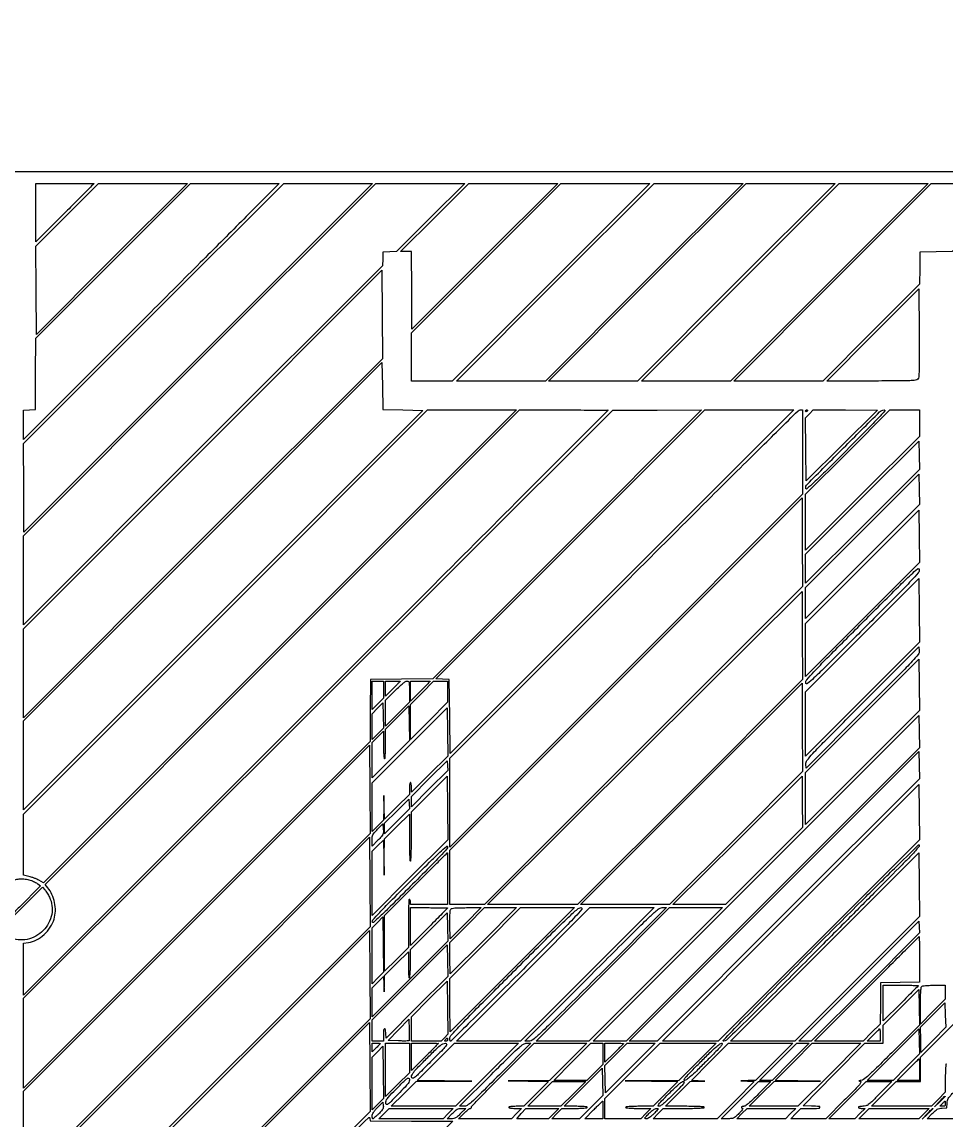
# Model space of a CAD drawing. Extents: x 0 to 1066, y 0 to 761.
# Drawn here: x 220.5 to 296.1, y 671.6 to 761.4 of the extents above; entities that cross this region are included whole.
import ezdxf

# ---------------------------------------------------------------- set-up
doc = ezdxf.new("R2010")
doc.units = 0
doc.header["$MEASUREMENT"] = 0

msp = doc.modelspace()

# ---------------------------------------------------------------- linework, layer by layer
for points in [[(183.390323, 95.266879, 0.000001), (192.989143, 95.254457, 0.000118)], [(111.744029, 619.446938, -0.000004), (103.636415, 618.433797, -0.031087)], [(111.744029, 555.996938, -0.000004), (103.636415, 554.983797, -0.031087)], [(296.1, 676.2078, 0.384315), (296.062573, 676.174047, 0.007604), (296.038091, 675.896368, 0.012651), (296.020763, 675.531322, 0.005533), (296.0154, 675.046673), (296.0154, 673.885546), (295.446619, 673.312373), (294.877838, 672.7392), (292.423491, 672.7392), (289.969145, 672.7392), (290.9817, 673.7544), (291.994255, 674.7696), (292.989628, 674.7696), (293.985, 674.7696), (293.985, 675.762792), (293.985, 676.755984), (295.48665, 678.259435), (296.9883, 679.762887)], [(280.73336, 651.112226, -0.000025), (275.459047, 645.880515, -0.197846)]]:
    msp.add_lwpolyline(points, format="xyb")
for points in [[(409.06215, 749.15415), (40.8618, 749.132981), (40.8618, 380.65769), (40.8618, 12.1824), (501.2973, 12.1824), (961.7328, 12.1824), (961.7328, 380.646631), (961.7328, 749.110861), (961.41555, 749.1633, 0.040886), (961.153339, 749.184871, 0.000002), (934.190609, 749.194398, 0.000089), (904.448031, 749.199508, 0.000054), (869.1804, 749.195529, -0.000029), (813.61687, 749.186499, -0.000004), (696.10453, 749.175037, -0.000004), (556.774728, 749.163736, -0.000004)], [(241.533, 748.181122, -0.19865), (241.526812, 748.166162, -0.000001), (238.463871, 745.09704, -0.000159), (235.091194, 741.719724, -0.000095), (231.0849, 737.712), (220.6368, 727.264157), (220.6368, 728.465357), (220.6368, 729.666556), (221.12325, 729.691928), (221.6097, 729.7173), (221.631677, 732.636), (221.653654, 735.5547), (227.976465, 741.87855), (234.299277, 748.2024), (237.916138, 748.2024, -0.000551), (239.303027, 748.200871, -0.00092), (240.470547, 748.196149, -0.000034), (241.524296, 748.189878, -0.412452)], [(226.3896, 748.180683, -0.197758), (226.383352, 748.165503, -0.000029), (225.693765, 747.469844, -0.000712), (224.929078, 746.700705, -0.00043), (224.0208, 745.7913), (221.652, 743.423633), (221.652, 745.813017), (221.652, 748.2024), (224.0208, 748.2024, -0.000859), (224.929118, 748.200839, -0.001433), (225.693765, 748.196021, -0.000083), (226.380759, 748.189609, -0.411434)], [(293.761307, 732.199527, -0.180383), (293.579461, 732.105247, -0.020071), (293.105673, 732.066671, -0.009485), (292.234053, 732.047375, -0.000791), (289.974895, 732.0438), (286.329413, 732.0438), (290.093756, 735.808886), (293.8581, 739.573972), (293.880169, 735.964613, -0.0009), (293.889399, 733.82559, -0.008519), (293.876091, 732.909241, -0.014807), (293.844205, 732.388615, -0.162607)], [(241.613029, 710.339375), (222.277404, 691.00375), (221.901252, 691.217984, 0.024163), (221.725152, 691.307305, 0.013855), (221.505126, 691.398619, 0.013819), (221.278346, 691.478338, 0.022318), (221.08095, 691.532071), (220.6368, 691.631925), (220.6368, 694.135231), (220.6368, 696.638538), (237.154869, 713.156769), (253.672938, 729.675), (257.310796, 729.675), (260.948654, 729.675)], [(268.4358, 729.653794, -0.198797), (268.429623, 729.638871), (261.415322, 722.618372, -0.000069), (253.700545, 714.898926, -0.000042), (244.5363, 705.7332), (220.6368, 681.833812), (220.6368, 683.959007), (220.6368, 686.084202), (221.043693, 686.138178, 0.08837), (221.695723, 686.345724, 0.063861), (222.321414, 686.784895, 0.062318), (222.830825, 687.381442, 0.07438), (223.141362, 688.0518, 0.065586), (223.243164, 688.706147, 0.056144), (223.181258, 689.401315, 0.056475), (222.967123, 690.061122, 0.06832), (222.619927, 690.611138), (222.400066, 690.872428), (241.801214, 710.273714), (261.202362, 729.675), (264.819081, 729.675, -0.000549), (266.205915, 729.673476, -0.000916), (267.373389, 729.668771, -0.000034), (268.427125, 729.662521, -0.412458)], [(284.3406, 726.227457), (284.3406, 722.779914), (269.9163, 708.3558), (255.492, 693.931686), (255.492, 697.569299), (255.492, 701.206912), (269.725856, 715.440956, -0.000331), (276.601952, 722.308042, -0.00133), (280.81965, 726.492314, -0.000189), (283.974161, 729.602862, -0.196991), (284.150156, 729.675), (284.3406, 729.675)], [(284.7636, 729.637693, -0.151918), (284.758055, 729.619865, -0.038439), (284.738749, 729.595986, -0.035638), (284.711383, 729.570857, -0.029505), (284.679, 729.5481, -0.082592), (284.646674, 729.534859, -0.161196), (284.619251, 729.537491, -0.182303), (284.601023, 729.555379, -0.108972), (284.5944, 729.585407, -0.093332), (284.60084, 729.619607, -0.09642), (284.619251, 729.648682, -0.099167), (284.64672, 729.668142, -0.105053), (284.679, 729.675, -0.042167), (284.711389, 729.672264, -0.061769), (284.738749, 729.664041, -0.081139), (284.757301, 729.651959, -0.210953)], [(287.935693, 726.373994, -0.001125), (286.180037, 724.625153, -0.007121), (285.271967, 723.749962, -0.006792), (284.696238, 723.225178, -0.593085), (284.607947, 723.256916, -0.238581), (284.714564, 723.58598, -0.00086), (287.683566, 726.566543, -0.000979), (290.647484, 729.5202, -0.197953), (291.023165, 729.675, -0.644733), (291.060084, 729.593528, -0.008032), (290.555363, 729.036219, -0.007173), (289.687938, 728.135069, -0.001104)], [(289.274986, 711.723975, -0.000494), (286.307337, 708.761106, -0.007725), (285.275885, 707.764626, -0.019247), (284.739025, 707.29923, -0.594196), (284.609114, 707.35363, -0.204183), (284.692613, 707.62273, -0.012579), (285.263013, 708.261576, -0.007221), (286.3392, 709.374866, -0.000581), (289.219814, 712.263225, -0.000494), (292.187463, 715.226094, -0.007725), (293.218915, 716.222574, -0.019247), (293.755775, 716.68797, -0.594196), (293.885686, 716.63357, -0.204183), (293.802187, 716.36447, -0.012579), (293.231787, 715.725624, -0.007221), (292.1556, 714.612334, -0.000581)], [(289.274543, 705.040228), (284.6367, 700.400797), (284.609557, 700.713068, -0.190203), (284.700392, 701.018341, -0.021159), (285.181747, 701.581272, -0.008378), (286.166941, 702.604408, -0.000491), (289.220257, 705.664772), (293.8581, 710.304203), (293.885243, 709.991932, -0.190203), (293.794408, 709.686659, -0.021159), (293.313053, 709.123728, -0.008378), (292.327859, 708.100592, -0.000491)], [(251.4312, 707.486381, -0.194302), (251.424759, 707.470432, -0.000516), (251.257241, 707.297216, -0.003019), (251.066037, 707.102284, -0.001865), (250.839, 706.8753), (250.2468, 706.287638), (250.2468, 706.898719), (250.2468, 707.5098), (250.839, 707.5098, -0.003706), (251.066076, 707.508117, -0.006175), (251.257241, 707.502921, -0.001528), (251.42211, 707.495896, -0.400909)], [(252.1926, 706.64127), (252.1926, 705.77274), (251.2197, 704.8026), (250.2468, 703.83246), (250.2468, 704.88699), (250.2468, 705.941521), (251.027679, 706.72566, -0.007831), (251.386812, 707.075171, -0.019448), (251.663226, 707.316272, -0.022707), (251.875376, 707.471921, -0.147957), (252.000579, 707.5098, -0.147254), (252.108957, 707.477175, -0.194498), (252.166774, 707.392986, -0.051146), (252.188905, 707.202039, -0.003295)], [(253.8846, 707.486979, -0.195522), (253.878218, 707.471284, -0.00027), (253.648513, 707.235757, -0.002179), (253.389037, 706.972299, -0.001335), (253.0809, 706.6638), (252.2772, 705.863442), (252.2772, 706.686621), (252.2772, 707.5098), (253.0809, 707.5098, -0.002661), (253.389077, 707.50816, -0.004436), (253.648513, 707.503096, -0.000791), (253.875579, 707.496289, -0.405002)], [(250.67193, 701.12521), (249.147, 699.600279), (249.147, 701.04108), (249.147, 702.48188), (249.6123, 702.9414), (250.0776, 703.40092), (250.0776, 702.28286, 0.005782), (250.082984, 701.817263, 0.0131), (250.10035, 701.465465, 0.008086), (250.12492, 701.198261, 0.382962), (250.1622, 701.1648, 0.385566), (250.199766, 701.198826, 0.007163), (250.224164, 701.487007, 0.012231), (250.241456, 701.865308, 0.005304), (250.2468, 702.369026), (250.2468, 703.573252), (251.19855, 704.527863), (252.1503, 705.482474), (252.17358, 704.066307), (252.196861, 702.65014)], [(253.843907, 699.898002), (252.3618, 698.415896), (252.3618, 698.817448, 0.019846), (252.355688, 698.971361, 0.032079), (252.336949, 699.101044, 0.0341), (252.310123, 699.195822, 0.316694), (252.2772, 699.219, 0.336582), (252.244022, 699.193813, 0.0251), (252.217418, 699.075907, 0.02668), (252.198691, 698.918458, 0.016261), (252.1926, 698.731228), (252.1926, 698.243455), (251.180329, 697.233821), (250.168058, 696.224187), (250.140913, 697.192844), (250.113768, 698.1615), (250.095684, 697.14341), (250.0776, 696.12532), (249.6123, 695.6658), (249.147, 695.20628), (249.147, 697.191061), (249.147, 699.175842), (252.21375, 702.243544), (255.2805, 705.311246), (255.303257, 703.345677), (255.326013, 701.380109)], [(252.236151, 691.437339), (249.147, 688.348188), (249.147, 690.973534), (249.147, 693.59888), (249.610181, 694.056307), (250.073362, 694.513735), (250.09882, 693.080518), (250.124278, 691.6473), (250.143239, 693.129122), (250.1622, 694.610945), (251.1774, 695.6235), (252.1926, 696.636055), (252.1926, 694.712728, 0.003132), (252.197749, 693.8907, 0.007858), (252.21468, 693.291382, 0.003192), (252.238111, 692.826332, 0.397695), (252.2772, 692.7894, 0.39851), (252.316406, 692.826548, 0.002953), (252.339759, 693.312642, 0.007538), (252.356665, 693.938086, 0.002987), (252.3618, 694.797768), (252.3618, 696.806136), (253.82115, 698.26733), (255.2805, 699.728523), (255.302901, 697.127507), (255.325302, 694.52649)], [(249.617251, 694.48819), (249.147, 694.017939), (249.147, 694.479659, -0.023695), (249.160635, 694.767226, -0.089827), (249.209131, 694.939809, -0.070371), (249.32074, 695.105202, -0.011045), (249.59115, 695.391872), (250.0353, 695.842364), (250.061401, 695.400403, -0.024813), (250.064043, 695.1185, -0.103584), (250.022811, 694.954754, -0.074198), (249.913303, 694.795109, -0.00901)], [(292.915325, 692.926001, -0.002026), (292.238204, 692.238922, -0.00012), (290.182252, 690.170575, -0.000181), (287.73234, 687.708865, -0.000134), (285.01816, 684.98505, -0.000604), (281.451821, 681.41659, -0.003173), (279.477895, 679.471104, -0.001343), (278.11358, 678.150524, -0.193986), (277.91136, 678.069, -0.661656), (277.874574, 678.155584, -0.001186), (279.335913, 679.663601, -0.002839), (281.536378, 681.898075, -0.000477), (285.778966, 686.149465, -0.000663), (289.37806, 689.739622, -0.001971), (291.857786, 692.187271, -0.000273), (293.823209, 694.109935, -0.591261), (293.887658, 694.090416, -0.219762), (293.865405, 693.992681, -0.009808), (293.643136, 693.715634, -0.013398), (293.334527, 693.365566, -0.006178)], [(252.263653, 690.701951, -0.001201), (250.625362, 689.070415, -0.007663), (249.779841, 688.257719, -0.007901), (249.248196, 687.777635, -0.59077), (249.160547, 687.809484, -0.224801), (249.209765, 687.97612, -0.005477), (249.764635, 688.583316, -0.007042), (250.628321, 689.482189, -0.001386), (252.206147, 691.069849, -0.001201), (253.844438, 692.701385, -0.007663), (254.689959, 693.514081, -0.007901), (255.221604, 693.994165, -0.59077), (255.309253, 693.962316, -0.224801), (255.260035, 693.79568, -0.005477), (254.705165, 693.188484, -0.007042), (253.841479, 692.289611, -0.001386)], [(255.3228, 691.3512), (255.3228, 689.2362), (253.8, 689.2362), (252.2772, 689.2362), (252.2772, 689.4477, 0.038131), (252.271014, 689.528692, 0.057076), (252.252349, 689.597072, 0.074992), (252.224996, 689.643732, 0.226478), (252.1926, 689.6592, 0.398136), (252.153448, 689.622152, 0.003062), (252.130059, 689.145968, 0.007685), (252.113142, 688.532824, 0.003053), (252.108, 687.69087), (252.108, 685.72254), (251.1351, 684.7524), (250.1622, 683.78226), (250.1622, 686.064568), (250.1622, 688.346876), (252.72083, 690.906538, -0.000397), (253.703457, 691.888002, -0.000658), (254.534228, 692.714299, -0.000025), (255.285973, 693.459958, -0.197843), (255.30113, 693.4662, -0.411095), (255.310032, 693.457392, -0.000103), (255.316434, 692.844919, -0.001601), (255.321243, 692.162198, -0.00096)], [(221.192495, 691.224094, -0.019196), (221.367733, 691.163264, -0.01592), (221.549274, 691.08558, -0.016215), (221.711192, 691.003615, -0.041087), (221.8212, 690.931044), (222.0327, 690.765099), (220.302753, 689.031331, -0.002831), (219.481187, 688.217221, -0.010411), (218.948096, 687.716239, -0.00739), (218.565791, 687.381773, -0.364094), (218.471975, 687.381245, -0.080215), (218.4222, 687.438228, -0.012598), (218.346268, 687.567024, -0.013722), (218.264047, 687.72493, -0.011592), (218.185627, 687.896173, -0.105047), (217.998934, 688.831903, -0.098637), (218.201291, 689.785817, -0.097117), (218.758123, 690.600961, -0.098356), (219.5793, 691.141074, -0.033682), (220.001786, 691.280318, -0.049945), (220.38685, 691.338998, -0.050713), (220.771511, 691.31978, -0.036133)], [(222.758017, 689.848341, -0.165843), (222.946629, 688.432542, -0.146424), (222.2473, 687.112026, -0.146333), (220.937127, 686.392231, -0.165612), (219.517509, 686.558332, -0.011331), (219.331319, 686.652298, -0.009845), (219.140528, 686.758952, -0.009951), (218.971643, 686.862339, -0.028509), (218.8602, 686.942952), (218.6487, 687.115117), (220.423197, 688.89341), (222.197694, 690.671703), (222.388233, 690.440402, -0.022335), (222.473987, 690.326276, -0.010362), (222.575454, 690.171072, -0.010241), (222.675474, 690.003382, -0.01405)], [(255.3228, 688.960369, -0.197121), (255.316511, 688.945035, -0.000071), (254.875478, 688.498004, -0.001119), (254.383878, 688.002087, -0.000678), (253.8, 687.4173), (252.2772, 685.896263), (252.2772, 687.439331), (252.2772, 688.9824), (253.8, 688.9824, -0.001356), (254.383918, 688.980817, -0.002261), (254.875478, 688.975928, -0.000206), (255.313901, 688.969404, -0.409742)], [(261.0756, 683.5257, -0.000547), (258.97895, 681.433442, -0.000904), (257.203442, 679.671906, -0.000047), (255.600136, 678.087253, -0.197368), (255.555696, 678.069, -0.28351), (255.531102, 678.084164, -0.0496), (255.510711, 678.137266, -0.041), (255.496617, 678.212343, -0.025907), (255.492, 678.301396, -0.189552), (255.580509, 678.526475, -0.003569), (256.464014, 679.462659, -0.004723), (257.871412, 680.905278, -0.000716), (260.715794, 683.758096, -0.000521), (263.957883, 686.993746, -0.006367), (265.215742, 688.214982, -0.010596), (265.939866, 688.871805, -0.18081), (266.235698, 688.9824, -0.636451), (266.294655, 688.856257, -0.015276), (265.732409, 688.224083, -0.006551), (264.5565, 687.012773, -0.00042)], [(256.802242, 687.712131), (255.5343, 686.441861), (255.510701, 687.594761, -0.005504), (255.505776, 688.115393, -0.014124), (255.516995, 688.491844, -0.014397), (255.54053, 688.762207, -0.145285), (255.584509, 688.86503, -0.172252), (255.683723, 688.924087, -0.02629), (255.915093, 688.957446, -0.018225), (256.277305, 688.97709, -0.004434), (256.876051, 688.9824), (258.070184, 688.9824)], [(267.759, 683.5257, -0.000419), (264.165101, 679.937498, -0.007098), (262.962326, 678.772207, -0.016734), (262.300483, 678.189487, -0.173831), (261.964392, 678.069), (261.625992, 678.069), (267.0822, 683.5257, -0.000419), (270.676099, 687.113902, -0.007098), (271.878874, 688.279193, -0.016734), (272.540717, 688.861913, -0.173831), (272.876808, 688.9824), (273.215208, 688.9824)], [(252.237408, 683.147796), (249.147, 680.057388), (249.147, 681.244534), (249.147, 682.43168), (249.608305, 682.887254), (250.06961, 683.342829), (250.099095, 682.715164), (250.12858, 682.0875), (250.14539, 682.76568), (250.1622, 683.44386), (251.1351, 684.414), (252.108, 685.38414), (252.108, 684.30687, 0.006038), (252.113405, 683.859316, 0.013555), (252.130811, 683.520068, 0.008583), (252.155468, 683.262766, 0.381576), (252.1926, 683.2296, 0.384353), (252.230031, 683.263361, 0.007591), (252.254511, 683.541348, 0.012638), (252.271837, 683.906783, 0.005526), (252.2772, 684.391992), (252.2772, 685.554384), (253.77885, 687.057984), (255.2805, 688.561584), (255.304158, 687.399894), (255.327816, 686.238203)], [(252.808252, 680.841114), (250.2891, 678.320081), (250.263315, 678.70214, 0.021088), (250.225972, 679.041622, 0.550691), (250.156179, 679.072149, 0.231671), (250.090112, 678.957044, 0.016439), (250.0776, 678.5766), (250.0776, 678.069), (249.6123, 678.069), (249.147, 678.069), (249.147, 678.935721), (249.147, 679.802442), (252.21375, 682.870234), (255.2805, 685.938025), (255.303952, 684.650086), (255.327404, 683.362147)], [(293.9004, 684.754267), (293.9004, 682.894933), (292.31415, 682.871917), (290.7279, 682.8489), (290.704925, 681.1569), (290.68195, 679.4649), (289.987693, 678.76695), (289.293436, 678.069), (287.303782, 678.069), (285.314128, 678.069), (289.5858, 682.3413, -0.000235), (291.225279, 683.979477, -0.000391), (292.608973, 685.358612, -0.000009), (293.863881, 686.607386, -0.198271), (293.878936, 686.6136, -0.410683), (293.887749, 686.604892, -0.000131), (293.894095, 686.067421, -0.001804), (293.898858, 685.467229, -0.001082)], [(293.8158, 682.615317, -0.197016), (293.809504, 682.599959, -0.00008), (293.393329, 682.177797, -0.001187), (292.929038, 681.709211, -0.00072), (292.3776, 681.1569), (290.9394, 679.720567), (290.9394, 681.178983), (290.9394, 682.6374), (292.3776, 682.6374, -0.001439), (292.929078, 682.635813, -0.0024), (293.393329, 682.630913, -0.000232), (293.806892, 682.624371, -0.409453)], [(296.0154, 682.065028), (296.0154, 681.492655), (295.0002, 680.4801), (293.985, 679.467545), (293.985, 680.950952, -0.003937), (293.990427, 681.640189, -0.012055), (294.009045, 682.107062, -0.011486), (294.037526, 682.433844, -0.170497), (294.08652, 682.53588, -0.154505), (294.174131, 682.581359, -0.018141), (294.39484, 682.61155, -0.017348), (294.69822, 682.63129, -0.007571), (295.10172, 682.6374), (296.0154, 682.6374)], [(334.000344, 651.347771, -0.000093), (315.366367, 632.752951, -0.000962), (307.666177, 625.101298, -0.000194), (302.748203, 620.236867, -0.59843), (302.613387, 620.278421), (302.570274, 620.4987), (299.23043, 620.52085), (295.890587, 620.543), (326.9377, 651.5902), (357.984814, 682.6374), (361.664501, 682.6374), (365.344189, 682.6374)], [(291.640015, 677.119905, -0.001719), (290.39437, 675.882158, -0.010934), (289.746028, 675.269738, -0.016705), (289.335046, 674.92242, -0.157015), (289.121088, 674.842679, 0.001917), (288.967625, 674.835139, 0.181463), (288.947656, 674.826414, 0.60263), (288.950641, 674.81622, 0.003667), (289.069776, 674.792827, -0.488238), (289.113982, 674.707049, -0.067141), (288.988542, 674.50988, -0.019174), (288.640705, 674.128201, -0.001858), (287.759357, 673.239248), (286.245863, 671.724), (284.809962, 671.724), (283.374061, 671.724), (283.7907, 672.147), (284.207339, 672.57), (284.99307, 672.57, 0.006408), (285.65306, 672.578459, 0.283806), (285.763752, 672.650776, 0.529167), (285.719498, 672.725551, 0.006951), (285.08085, 672.756929), (284.3829, 672.7815), (286.911539, 675.34065), (289.440177, 677.8998), (290.189789, 677.8998), (290.9394, 677.8998), (290.9394, 678.639168), (290.9394, 679.378536), (292.39875, 680.839822), (293.8581, 682.301107), (293.881327, 680.843359), (293.904554, 679.38561)], [(252.164286, 678.097086, -0.193699), (252.132793, 678.083669, -0.002109), (251.894434, 678.079889, -0.006225), (251.616895, 678.080113, -0.003966), (251.294055, 678.086955), (250.4583, 678.1113), (251.3043, 678.984189), (252.1503, 679.857079), (252.174531, 678.994321, -0.003838), (252.18133, 678.661127, -0.006036), (252.181517, 678.37487, -0.001987), (252.177727, 678.128667, -0.193884)], [(290.6856, 678.5766), (290.6856, 678.069), (290.159498, 678.069), (289.633397, 678.069), (290.1357, 678.5766, -0.002217), (290.329981, 678.771196, -0.003569), (290.497443, 678.935093, -0.000719), (290.645701, 679.077726, -0.193519), (290.661802, 679.0842, -0.398076), (290.671446, 679.075076, -0.00214), (290.678609, 678.935093, -0.007318), (290.683889, 678.771236, -0.004394)], [(249.8238, 677.874669, -0.190683), (249.81724, 677.858095, -0.001744), (249.724395, 677.759854, -0.005605), (249.615115, 677.647577, -0.003555), (249.4854, 677.5191), (249.147, 677.188661), (249.147, 677.544231), (249.147, 677.8998), (249.4854, 677.8998, -0.006963), (249.615153, 677.897993, -0.011569), (249.724395, 677.892418, -0.005268), (249.814627, 677.88476, -0.386598)], [(254.5614, 677.877429, -0.196434), (254.555069, 677.861937, -0.00014), (254.238334, 677.539281, -0.001568), (253.883278, 677.180051, -0.000955), (253.4616, 676.7577), (252.3618, 675.660341), (252.3618, 676.780071), (252.3618, 677.8998), (253.4616, 677.8998, -0.001906), (253.883318, 677.898192, -0.003178), (254.238334, 677.893229, -0.000407), (254.552445, 677.886584, -0.407794)], [(253.926019, 676.375014, -0.001265), (252.923032, 675.375209, -0.025102), (252.600149, 675.085622, -0.191473), (252.457332, 675.041049, -0.363088), (252.376566, 675.119745, -0.134314), (252.409644, 675.318126, -0.061279), (252.549133, 675.543278, -0.024246), (252.855062, 675.88821, -0.002634), (253.602208, 676.644531, -0.002791), (254.349203, 677.384465, -0.023548), (254.702757, 677.699582, -0.056199), (254.938689, 677.850346, -0.114581), (255.151661, 677.8998, -0.338658), (255.240643, 677.831723, -0.239878), (255.213814, 677.703458, -0.025665), (254.933521, 677.38923, -0.00119)], [(255.3228, 678.1959, -0.107348), (255.312284, 678.147484, -0.099536), (255.28248, 678.106277, -0.095788), (255.237941, 678.078649, -0.091307), (255.185541, 678.069, -0.035496), (255.116826, 678.073884, -0.304492), (255.095069, 678.093476, -0.217533), (255.101286, 678.127293, -0.020633), (255.1536, 678.1959, -0.013852), (255.196268, 678.244507, -0.019119), (255.237363, 678.285523, -0.016008), (255.27309, 678.316493, -0.172217), (255.290859, 678.3228, -0.294983), (255.303222, 678.314811, -0.044235), (255.313417, 678.285523, -0.037907), (255.320488, 678.244532, -0.023761)], [(265.1787, 676.377), (263.657663, 674.8542), (261.964781, 674.834988), (260.2719, 674.815775), (261.918393, 674.790798), (263.564886, 674.765821), (262.554215, 673.75251), (261.543545, 672.7392), (260.928872, 672.7392, 0.012), (260.68572, 672.733364, 0.022198), (260.489018, 672.715139, 0.019264), (260.342015, 672.689102, 0.352887), (260.3142, 672.6546, 0.342114), (260.340255, 672.620977, 0.023171), (260.466742, 672.594554, 0.025187), (260.635895, 672.576003, 0.014719), (260.83977, 672.57), (261.365339, 672.57), (260.9487, 672.147), (260.532061, 671.724), (258.374761, 671.724), (256.217461, 671.724), (256.6341, 672.147, -0.012136), (256.801627, 672.309025, -0.016688), (256.96035, 672.445744, -0.013379), (257.096896, 672.549747, -0.157322), (257.15967, 672.57, 0.09557), (257.201247, 672.57802, 0.097062), (257.236602, 672.600914, 0.098718), (257.260271, 672.635081, 0.102618), (257.2686, 672.675238, -0.19306), (257.297357, 672.74694, -0.00055), (258.020198, 673.501463, -0.003111), (258.846314, 674.351245, -0.001924), (259.82723, 675.340138), (262.38586, 677.8998), (264.542798, 677.8998), (266.699737, 677.8998)], [(259.5528, 675.3195, -0.000983), (257.879554, 673.652146, -0.01439), (257.271959, 673.082822, -0.043016), (256.91588, 672.818737, -0.138922), (256.63514, 672.7392), (256.29674, 672.7392), (258.876, 675.3195, -0.000983), (260.549246, 676.986854, -0.01439), (261.156841, 677.556178, -0.043016), (261.51292, 677.820263, -0.138922), (261.79366, 677.8998), (262.13206, 677.8998)], [(269.7048, 677.876886, -0.195333), (269.698409, 677.86115, -0.000303), (269.481139, 677.638078, -0.002308), (269.235317, 677.388314, -0.001415), (268.9434, 677.0961), (268.182, 676.338228), (268.182, 677.119014), (268.182, 677.8998), (268.9434, 677.8998, -0.00282), (269.235357, 677.898153, -0.004701), (269.481139, 677.893069, -0.000888), (269.695767, 677.886228, -0.404395)], [(275.7537, 676.377), (274.232663, 674.8542), (272.032181, 674.834569), (269.8317, 674.814939), (271.98619, 674.790778), (274.14068, 674.766618), (273.129613, 673.752909), (272.118545, 672.7392), (270.996272, 672.7392, 0.005756), (270.528812, 672.733818, 0.013055), (270.175718, 672.716456, 0.008037), (269.90749, 672.691895, 0.383099), (269.874, 672.6546, 0.379947), (269.906826, 672.617638, 0.009173), (270.153442, 672.592882, 0.014084), (270.479121, 672.57543, 0.006342), (270.90717, 672.57), (271.940339, 672.57), (271.5237, 672.147), (271.107061, 671.724), (269.64453, 671.724), (268.182, 671.724), (268.182, 672.548273), (268.182, 673.372546), (270.444462, 675.636173), (272.706925, 677.8998), (274.990831, 677.8998), (277.274737, 677.8998)], [(282.0141, 676.377), (280.493063, 674.8542), (279.899981, 674.837899), (279.3069, 674.821599), (279.851476, 674.791152), (280.396052, 674.760705), (278.879457, 673.242352), (277.362863, 671.724), (274.742562, 671.724), (272.122261, 671.724), (272.5389, 672.147), (272.955539, 672.57), (274.62957, 672.57, 0.003652), (275.341222, 672.575198, 0.008972), (275.863942, 672.592219, 0.004084), (276.267417, 672.615914, 0.394773), (276.3036, 672.6546, 0.39348), (276.267737, 672.693116, 0.004494), (275.886218, 672.716921, 0.00945), (275.39088, 672.733981, 0.003882), (274.718672, 672.7392), (273.133745, 672.7392), (274.1463, 673.7544), (275.158855, 674.7696), (275.752378, 674.785901), (276.3459, 674.802201), (275.801324, 674.832648), (275.256748, 674.863095), (276.773343, 676.381448), (278.289937, 677.8998), (280.912537, 677.8998), (283.535137, 677.8998)], [(276.4305, 676.377, -0.003161), (275.666076, 675.621306, -0.013069), (275.189407, 675.179734, -0.016141), (274.861756, 674.909983, -0.165615), (274.697963, 674.8542, -0.576407), (274.657643, 674.923809, -0.047405), (274.808707, 675.137434, -0.016513), (275.180443, 675.541892, -0.002132), (276.0075, 676.377, -0.003161), (276.771924, 677.132694, -0.013069), (277.248593, 677.574266, -0.016141), (277.576244, 677.844017, -0.165615), (277.740037, 677.8998, -0.576407), (277.780357, 677.830191, -0.047405), (277.629293, 677.616566, -0.016513), (277.257557, 677.212108, -0.002132)], [(293.9004, 675.7425), (293.9004, 674.8542), (292.992462, 674.8542), (292.084523, 674.8542), (292.9698, 675.7425, -0.001198), (293.31085, 676.083078, -0.001961), (293.601684, 676.369862, -0.000219), (293.862114, 676.624436, -0.195845), (293.877738, 676.6308, -0.406018), (293.886994, 676.621801, -0.000639), (293.893743, 676.369862, -0.003986), (293.898771, 676.083117, -0.002391)], [(267.065006, 672.679657), (266.11206, 671.724), (264.97176, 671.724), (263.831461, 671.724), (264.2481, 672.147), (264.664739, 672.57), (265.70427, 672.57, 0.006297), (266.135132, 672.575426, 0.014005), (266.462767, 672.592871, 0.009085), (266.710923, 672.617613, 0.380191), (266.7438, 672.6546, 0.376489), (266.711678, 672.691213, 0.010441), (266.484927, 672.716168, 0.015187), (266.184573, 672.733718, 0.006998), (265.792908, 672.7392), (264.842015, 672.7392), (266.406258, 674.305381), (267.9705, 675.871562), (267.994226, 674.753437), (268.017951, 673.635313)], [(251.269318, 673.730824, -0.001694), (250.609132, 673.064221, -0.040526), (250.408894, 672.893554, -0.348084), (250.316758, 672.897712, -0.190788), (250.261587, 673.004019, -0.115455), (250.285671, 673.190818, -0.072393), (250.392299, 673.384777, -0.030371), (250.630661, 673.663274, -0.00373), (251.192187, 674.235355, -0.002025), (251.817835, 674.858258, -0.038599), (252.028101, 675.036079, -0.267173), (252.131555, 675.046739, -0.240249), (252.199918, 674.96216, -0.144213), (252.186673, 674.793225, -0.070738), (252.081155, 674.602773, -0.028962), (251.838996, 674.318222, -0.003545)], [(273.8079, 673.7544, -0.005155), (273.306887, 673.262331, -0.018423), (272.972036, 672.963126, -0.025548), (272.732722, 672.784457, -0.148637), (272.583845, 672.7392, -0.465322), (272.535776, 672.796299, -0.124828), (272.591336, 672.920826, -0.026166), (272.821345, 673.182885, -0.002854), (273.3849, 673.7544, -0.005155), (273.885913, 674.246469, -0.018423), (274.220764, 674.545674, -0.025548), (274.460078, 674.724343, -0.148637), (274.608955, 674.7696, -0.465322), (274.657024, 674.712501, -0.124828), (274.601464, 674.587974, -0.026166), (274.371455, 674.325915, -0.002854)], [(280.7451, 673.7544, -0.005705), (280.274675, 673.293387, -0.015864), (279.93057, 672.984102, -0.017391), (279.674007, 672.782646, -0.15904), (279.540872, 672.7392, 0.042206), (279.467491, 672.732995, 0.061813), (279.405504, 672.714349, 0.081194), (279.363474, 672.686951, 0.21081), (279.3492, 672.6546, 0.120482), (279.35709, 672.622333, 0.100712), (279.37933, 672.594851, 0.091796), (279.412593, 672.576393, 0.081058), (279.45177, 672.57, -0.576403), (279.466514, 672.544546, -0.029488), (279.401822, 672.445744, -0.023213), (279.29042, 672.309407, -0.01158), (279.1377, 672.147, -0.012192), (278.86649, 671.884757, -0.079147), (278.708719, 671.779977, -0.089528), (278.534291, 671.735495, -0.017781), (278.211162, 671.724), (277.701263, 671.724), (279.2223, 673.2468), (280.743337, 674.7696), (281.250496, 674.7696), (281.757655, 674.7696)], [(290.6433, 673.7544, -0.003123), (289.99762, 673.115071, -0.034432), (289.72061, 672.879193, -0.086142), (289.512806, 672.775024, -0.073335), (289.269872, 672.7392, 0.02211), (289.131564, 672.733081, 0.035477), (289.015006, 672.714349, 0.039996), (288.930986, 672.687414, 0.304036), (288.909, 672.6546, 0.265238), (288.927579, 672.622041, 0.05805), (288.988832, 672.594851, 0.045995), (289.076647, 672.576147, 0.029492), (289.18077, 672.57), (289.452539, 672.57), (289.0359, 672.147), (288.619261, 671.724), (287.559462, 671.724), (286.499663, 671.724), (288.0207, 673.2468), (289.541737, 674.7696), (290.598796, 674.7696), (291.655855, 674.7696)], [(297.0306, 672.9507), (297.0306, 671.724), (295.78593, 671.724), (294.541261, 671.724), (294.953896, 672.142935, -0.014424), (295.195409, 672.374386, -0.057248), (295.362248, 672.493724, -0.074493), (295.528691, 672.555962, -0.036067), (295.754416, 672.587085), (296.1423, 672.6123), (296.168324, 672.993, -0.037198), (296.199564, 673.210563, -0.068965), (296.26141, 673.377557, -0.054694), (296.376583, 673.545298, -0.01608), (296.588144, 673.77555, -0.002889), (296.740857, 673.929596, -0.004603), (296.873409, 674.059357, -0.001186), (296.990028, 674.170905, -0.19253), (297.00627, 674.1774, -0.407965), (297.016228, 674.167653, -0.000387), (297.023453, 673.817057, -0.003099), (297.028852, 673.421077, -0.001859)], [(296.0154, 673.56087, -0.197838), (296.008733, 673.544679, -0.001034), (295.884931, 673.420364, -0.004332), (295.741515, 673.279412, -0.002707), (295.57125, 673.11672), (295.1271, 672.6969), (295.54692, 673.14105, -0.002382), (295.802579, 673.408958, -0.01834), (295.927449, 673.5294, -0.059334), (295.992099, 673.574792, -0.567399)], [(249.685178, 672.135099, -0.007669), (249.525191, 671.977577, -0.01132), (249.379632, 671.84476, -0.006734), (249.254681, 671.738755, -0.174253), (249.21363, 671.724, -0.275705), (249.187941, 671.739331, -0.05323), (249.166573, 671.791559, -0.043121), (249.151835, 671.865865, -0.02741), (249.147, 671.95399, -0.095814), (249.17246, 672.085633, -0.049028), (249.250453, 672.235418, -0.035373), (249.38535, 672.413324, -0.014616), (249.59115, 672.63481), (250.0353, 673.08564), (250.062698, 672.815919, -0.06653), (250.057681, 672.657368, -0.085658), (250.009775, 672.519931, -0.054835), (249.900397, 672.365372, -0.013102)], [(256.3803, 672.147, -0.013177), (256.138277, 671.9139, -0.057463), (255.977279, 671.797627, -0.082177), (255.823827, 671.742189, -0.045706), (255.625261, 671.724), (255.286861, 671.724), (255.7035, 672.147, -0.013177), (255.945523, 672.3801, -0.057463), (256.106521, 672.496373, -0.082177), (256.259973, 672.551811, -0.045706), (256.458539, 672.57), (256.796939, 672.57)], [(268.0128, 672.4431), (268.0128, 671.724), (267.274418, 671.724), (266.536036, 671.724), (267.2514, 672.4431, -0.001506), (267.527322, 672.718797, -0.002452), (267.763388, 672.950964, -0.000342), (267.974001, 673.155798, -0.195122), (267.989782, 673.1622, -0.403704), (267.99916, 673.153154, -0.001004), (268.006039, 672.950964, -0.005), (268.011146, 672.718837, -0.003)], [(272.2005, 672.147, -0.016611), (272.003798, 671.960137, -0.033481), (271.834837, 671.829114, -0.04328), (271.690659, 671.749193, -0.105299), (271.572361, 671.724, -0.085842), (271.472791, 671.741221, -0.446517), (271.454137, 671.786814, -0.077751), (271.519196, 671.880549, -0.003974), (271.7775, 672.147, -0.016611), (271.974202, 672.333863, -0.033481), (272.143163, 672.464886, -0.04328), (272.287341, 672.544807, -0.105299), (272.405639, 672.57, -0.085842), (272.505209, 672.552779, -0.446517), (272.523863, 672.507186, -0.077751), (272.458804, 672.413451, -0.003974)], [(295.0002, 672.54567, -0.197838), (294.993533, 672.529479, -0.001034), (294.869731, 672.405164, -0.004332), (294.726315, 672.264212, -0.002707), (294.55605, 672.10152), (294.1119, 671.6817), (294.53172, 672.12585, -0.002382), (294.787379, 672.393758, -0.01834), (294.912249, 672.5142, -0.059334), (294.976899, 672.559592, -0.567399)], [(296.0154, 672.9507, -0.04614), (296.005303, 672.841511, -0.160006), (295.971625, 672.780121, -0.150031), (295.906559, 672.748379, -0.03903), (295.789153, 672.7392), (295.562906, 672.7392), (295.7616, 672.9507, -0.006459), (295.83974, 673.031752, -0.009762), (295.910021, 673.100072, -0.005011), (295.970634, 673.155606, -0.184988), (295.987847, 673.1622, -0.359543), (295.998739, 673.153205, -0.015163), (296.007306, 673.100072, -0.020157), (296.013416, 673.031787, -0.012232)], [(252.367424, 671.534605), (255.745994, 671.5125), (234.765434, 650.532101), (213.784874, 629.551702), (211.965428, 631.369672), (210.145982, 633.187641), (214.270117, 637.312421), (218.394253, 641.4372), (220.065426, 641.4372), (221.7366, 641.4372), (221.7366, 643.107952), (221.7366, 644.778704), (235.33605, 658.379543, -0.000244), (243.004483, 666.041285, -0.001963), (246.544677, 669.5473, -0.000671), (248.850954, 671.807364, -0.619818), (248.962177, 671.768546), (248.988854, 671.55671)]]:
    msp.add_lwpolyline(points, format="xyb", close=True)
for points in [[(234.934106, 733.947176), (220.6791, 719.691953), (220.657026, 723.307677), (220.634953, 726.923402), (231.2742, 737.562901), (241.913448, 748.2024), (245.55128, 748.2024), (249.189112, 748.2024)], [(253.930372, 745.414073), (251.143006, 742.625747), (250.589153, 742.601123), (250.0353, 742.5765), (250.010686, 742.023044), (249.986071, 741.469589), (235.311436, 726.795136), (220.6368, 712.120683), (220.6368, 715.758299), (220.6368, 719.395914), (235.039857, 733.799157), (249.442914, 748.2024), (253.080326, 748.2024), (256.717739, 748.2024)], [(227.869883, 742.026353), (221.6943, 735.850306), (221.672227, 739.465767), (221.650153, 743.081229), (224.209706, 745.641814), (226.76926, 748.2024), (230.407363, 748.2024), (234.045465, 748.2024)], [(258.368175, 742.237838), (252.4041, 736.273276), (252.381933, 739.446038), (252.359765, 742.6188), (251.917113, 742.6188), (251.474461, 742.6188), (254.2653, 745.4106), (257.056139, 748.2024), (260.694194, 748.2024), (264.33225, 748.2024)], [(263.7828, 740.1231), (255.703832, 732.0438), (254.032816, 732.0438), (252.3618, 732.0438), (252.3618, 734.010533), (252.3618, 735.977265), (258.473931, 742.089833), (264.586062, 748.2024), (268.223915, 748.2024), (271.861768, 748.2024)], [(271.3968, 740.1231), (263.317832, 732.0438), (259.680032, 732.0438), (256.042232, 732.0438), (264.1212, 740.1231), (272.200168, 748.2024), (275.837968, 748.2024), (279.475768, 748.2024)], [(278.9262, 740.1231), (270.847232, 732.0438), (267.209432, 732.0438), (263.571632, 732.0438), (271.6506, 740.1231), (279.729568, 748.2024), (283.367368, 748.2024), (287.005168, 748.2024)], [(286.5402, 740.1231), (278.461232, 732.0438), (274.823432, 732.0438), (271.185632, 732.0438), (279.2646, 740.1231), (287.343568, 748.2024), (290.981368, 748.2024), (294.619168, 748.2024)], [(299.359153, 745.412654), (296.570367, 742.622907), (295.256534, 742.599704), (293.9427, 742.5765), (293.919894, 741.2652), (293.897088, 739.9539), (289.944031, 735.99885), (285.990975, 732.0438), (282.353004, 732.0438), (278.715032, 732.0438), (286.794, 740.1231), (294.872968, 748.2024), (298.510453, 748.2024), (302.147939, 748.2024)], [(235.315824, 719.185585), (220.6368, 704.506561), (220.6368, 708.144239), (220.6368, 711.781918), (235.29375, 726.43908), (249.9507, 741.096242), (249.972774, 737.480425), (249.994848, 733.864608)], [(251.664144, 729.675), (253.292987, 729.6327), (236.964894, 713.304982), (220.6368, 696.977264), (220.6368, 700.614891), (220.6368, 704.252518), (235.29375, 718.909813), (249.9507, 733.567108), (249.993, 731.642204), (250.0353, 729.7173)], [(265.095311, 718.678211), (254.098766, 707.681422), (251.559433, 707.659061), (249.0201, 707.6367), (248.997739, 705.097394), (248.975378, 702.558089), (234.806089, 688.388989), (220.6368, 674.219889), (220.6368, 677.898797), (220.6368, 681.577704), (244.72665, 705.621675), (268.8165, 729.665645), (272.454178, 729.670322), (276.091856, 729.675)], [(269.577804, 715.631228), (255.5343, 701.587457), (255.492, 704.612078), (255.4497, 707.6367), (254.904389, 707.662317), (254.359077, 707.687934), (265.352367, 718.681467), (276.345656, 729.675), (279.983482, 729.675), (283.621309, 729.675)], [(287.5554, 726.77636), (284.6367, 723.8799), (284.614285, 726.455338), (284.59187, 729.030776), (284.906405, 729.352888), (285.220939, 729.675), (287.847519, 729.67391), (290.4741, 729.67282)], [(293.9004, 728.596062), (293.9004, 727.517123), (289.2474, 722.8647), (284.5944, 718.212277), (284.5944, 720.495806), (284.5944, 722.779335), (288.041463, 726.227168), (291.488526, 729.675), (292.694463, 729.675), (293.9004, 729.675)], [(289.249908, 720.1602), (284.5944, 715.504691), (284.5944, 716.68871), (284.5944, 717.872728), (289.22625, 722.505362), (293.8581, 727.137996), (293.881758, 725.976852), (293.905416, 724.815708)], [(289.249769, 717.28366), (284.5944, 712.628291), (284.5944, 713.89691), (284.5944, 715.165528), (289.22625, 719.79814), (293.8581, 724.430752), (293.881619, 723.18489), (293.905137, 721.939029)], [(271.334377, 702.244476), (258.326306, 689.2362), (256.909153, 689.2362), (255.492, 689.2362), (255.492, 691.456857), (255.492, 693.677514), (269.89515, 708.08088), (284.2983, 722.484245), (284.320374, 718.868499), (284.342447, 715.252753)], [(289.248894, 712.545185), (284.5944, 707.890691), (284.5944, 710.04761), (284.5944, 712.204528), (289.22625, 716.837029), (293.8581, 721.46953), (293.880744, 719.334604), (293.903388, 717.199679)], [(289.248651, 706.030743), (284.5944, 701.376491), (284.5944, 703.99871), (284.5944, 706.620928), (289.22625, 711.253407), (293.8581, 715.885885), (293.880501, 713.285439), (293.902902, 710.684994)], [(275.141419, 698.437519), (265.940391, 689.2362), (262.26285, 689.2362), (258.58531, 689.2362), (271.441805, 702.039272), (284.2983, 714.842344), (284.320374, 711.240591), (284.342447, 707.638837)], [(289.248921, 700.447412), (284.5944, 695.792891), (284.5944, 697.90751), (284.5944, 700.022128), (289.22625, 704.654632), (293.8581, 709.287135), (293.880771, 707.194534), (293.903441, 705.101933)], [(250.0776, 706.80896), (250.0776, 706.10812), (249.6123, 705.6486), (249.147, 705.18908), (249.147, 706.34944), (249.147, 707.5098), (249.6123, 707.5098), (250.0776, 707.5098)], [(255.3228, 706.641769), (255.3228, 705.773737), (253.8, 704.2527), (252.2772, 702.731663), (252.2772, 704.167658), (252.2772, 705.603652), (253.22757, 706.556726), (254.17794, 707.5098), (254.75037, 707.5098), (255.3228, 707.5098)], [(278.90622, 694.672918), (273.469992, 689.2362), (269.832094, 689.2362), (266.194196, 689.2362), (275.246248, 698.288578), (284.2983, 707.340956), (284.320374, 703.725296), (284.342447, 700.109636)], [(249.615044, 703.199783), (249.147, 702.731739), (249.147, 703.785659), (249.147, 704.839579), (249.59115, 705.289569), (250.0353, 705.739559), (250.059194, 704.703693), (250.083088, 703.667828)], [(281.910705, 690.063405), (269.916523, 678.069), (268.571224, 678.069), (267.225924, 678.069), (280.542012, 691.381671), (293.8581, 704.694342), (293.881494, 703.376076), (293.904887, 702.05781)], [(234.808224, 680.861787), (220.6368, 666.690363), (220.6368, 670.328037), (220.6368, 673.965711), (234.78615, 688.11528), (248.9355, 702.264849), (248.957574, 698.64903), (248.979648, 695.033211)], [(283.180059, 688.794758), (272.45455, 678.069), (271.312438, 678.069), (270.170327, 678.069), (282.014213, 689.913335), (293.8581, 701.757671), (293.881834, 700.639094), (293.905568, 699.520517)], [(253.847572, 698.717267), (252.3618, 697.231496), (252.3618, 697.653316), (252.3618, 698.075136), (253.82115, 699.537106), (255.2805, 700.999076), (255.306922, 700.601057), (255.333343, 700.203039)], [(281.191193, 692.389488), (278.038746, 689.2362), (275.881023, 689.240804), (273.7233, 689.245407), (279.0108, 694.484536), (284.2983, 699.723664), (284.32097, 697.63322), (284.34364, 695.542776)], [(285.674631, 686.297931), (277.446025, 678.069), (275.161791, 678.069), (272.877556, 678.069), (283.367828, 688.559597), (293.8581, 699.050194), (293.880669, 696.788528), (293.903237, 694.526861)], [(251.182666, 696.05263), (250.1622, 695.032163), (250.1622, 695.46201), (250.1622, 695.891857), (251.15625, 696.87666), (252.1503, 697.861463), (252.176716, 697.46728), (252.203133, 697.073096)], [(234.833653, 673.312455), (220.6791, 659.207609), (220.657026, 662.821036), (220.634953, 666.434464), (234.785226, 680.584955), (248.9355, 694.735447), (248.961853, 691.076374), (248.988205, 687.4173)], [(288.804763, 683.167661), (283.706624, 678.069), (281.083937, 678.069), (278.461249, 678.069), (286.159674, 685.767828), (293.8581, 693.466656), (293.880501, 690.866489), (293.902902, 688.266322)], [(258.241004, 686.274526), (255.5343, 683.566652), (255.51085, 684.854266), (255.4874, 686.14188), (256.905817, 687.56214), (258.324233, 688.9824), (259.635971, 688.9824), (260.947709, 688.9824)], [(260.610036, 683.906062), (255.5343, 678.829724), (255.511683, 681.006591), (255.489066, 683.183458), (258.387623, 686.082929), (261.28618, 688.9824), (263.485976, 688.9824), (265.685771, 688.9824)], [(266.7438, 683.5257), (261.287592, 678.069), (258.664992, 678.069), (256.042392, 678.069), (261.4986, 683.5257), (266.954808, 688.9824), (269.577408, 688.9824), (272.200008, 688.9824)], [(272.3274, 683.5257), (266.871192, 678.069), (264.713892, 678.069), (262.556592, 678.069), (268.0128, 683.5257), (273.469008, 688.9824), (275.626308, 688.9824), (277.783608, 688.9824)], [(249.613717, 683.232856), (249.147, 682.766139), (249.147, 685.046759), (249.147, 687.327379), (249.59115, 687.777186), (250.0353, 688.226992), (250.057867, 685.963283), (250.080435, 683.699574)], [(289.485056, 682.494354), (285.060304, 678.069), (284.552676, 678.069), (284.045047, 678.069), (288.951573, 682.976757), (293.8581, 687.884514), (293.883954, 687.40211), (293.909807, 686.919707)], [(234.808224, 665.718387), (220.6368, 651.546963), (220.6368, 655.184637), (220.6368, 658.822311), (234.78615, 672.97188), (248.9355, 687.121449), (248.957574, 683.50563), (248.979648, 679.889811)], [(255.053864, 678.349484), (254.782009, 678.069), (253.571904, 678.069), (252.3618, 678.069), (252.3618, 679.062168), (252.3618, 680.055336), (253.82115, 681.51655), (255.2805, 682.977763), (255.30311, 680.803865), (255.32572, 678.629968)], [(295.0425, 678.173227), (294.0273, 677.135353), (294.003409, 678.169207), (293.979517, 679.203062), (294.976309, 680.202888), (295.9731, 681.202714), (296.0154, 680.206907), (296.0577, 679.2111)], [(235.379244, 658.750785), (221.7789, 645.174175), (221.755704, 646.562787), (221.732509, 647.9514), (221.184654, 647.9514), (220.6368, 647.9514), (220.6368, 649.622156), (220.6368, 651.292911), (234.78615, 665.442479), (248.9355, 679.592047), (248.957544, 675.959722), (248.979589, 672.327396)], [(292.825713, 675.936775), (291.745541, 674.8542), (290.687455, 674.8542), (289.629369, 674.8542), (291.743735, 676.970085), (293.8581, 679.085971), (293.881992, 678.05266), (293.905884, 677.019349)], [(252.1926, 676.69287), (252.1926, 675.48594), (251.2197, 674.5158), (250.2468, 673.54566), (250.2468, 675.72273), (250.2468, 677.8998), (251.2197, 677.8998), (252.1926, 677.8998)], [(258.5376, 675.3195), (255.95834, 672.7392), (253.336543, 672.7392), (250.714745, 672.7392), (251.7273, 673.7544), (252.739855, 674.7696), (255.025378, 674.789283), (257.3109, 674.808967), (255.071321, 674.833025), (252.831742, 674.857083), (254.35134, 676.378441), (255.870937, 677.8998), (258.493898, 677.8998), (261.11686, 677.8998)], [(268.0128, 677.034522), (268.0128, 676.169243), (267.359135, 675.511722), (266.705469, 674.8542), (265.350766, 674.8542), (263.996063, 674.8542), (265.5171, 676.377), (267.038137, 677.8998), (267.525469, 677.8998), (268.0128, 677.8998)], [(270.254039, 675.868516), (268.2243, 673.837233), (268.200575, 674.955102), (268.17685, 676.072971), (269.087432, 676.986385), (269.998014, 677.8998), (271.140896, 677.8998), (272.283778, 677.8998)], [(286.5402, 675.3195), (283.96094, 672.7392), (281.973643, 672.7392), (279.986345, 672.7392), (280.9989, 673.7544), (282.011455, 674.7696), (283.916278, 674.789012), (285.8211, 674.808424), (283.962481, 674.833013), (282.103862, 674.857603), (283.6232, 676.378702), (285.142537, 677.8998), (287.130998, 677.8998), (289.11946, 677.8998)], [(283.3677, 676.377), (281.846663, 674.8542), (281.339063, 674.8542), (280.831463, 674.8542), (282.3525, 676.377), (283.873537, 677.8998), (284.381137, 677.8998), (284.888737, 677.8998)], [(249.613792, 672.911731), (249.147, 672.444939), (249.147, 674.598659), (249.147, 676.752379), (249.59115, 677.202193), (250.0353, 677.652007), (250.057942, 675.515265), (250.080584, 673.378523)], [(265.6017, 673.7544), (264.589145, 672.7392), (263.235545, 672.7392), (261.881945, 672.7392), (262.8945, 673.7544), (263.907055, 674.7696), (265.260655, 674.7696), (266.614255, 674.7696)], [(255.3651, 672.147), (254.948461, 671.724), (252.325861, 671.724), (249.703261, 671.724), (250.1199, 672.147), (250.536539, 672.57), (253.159139, 672.57), (255.781739, 672.57)], [(263.9943, 672.147), (263.577661, 671.724), (262.277393, 671.724), (260.977126, 671.724), (261.343613, 672.143191), (261.7101, 672.562381), (263.06052, 672.566191), (264.410939, 672.57)], [(283.3677, 672.147), (282.951061, 671.724), (280.962961, 671.724), (278.974861, 671.724), (279.3915, 672.147), (279.808139, 672.57), (281.796239, 672.57), (283.784339, 672.57)], [(294.2811, 672.147), (293.864461, 671.724), (291.411061, 671.724), (288.957661, 671.724), (289.3743, 672.147), (289.790939, 672.57), (292.244339, 672.57), (294.697739, 672.57)]]:
    msp.add_lwpolyline(points, close=True)

doc.saveas('drawing.dxf')
